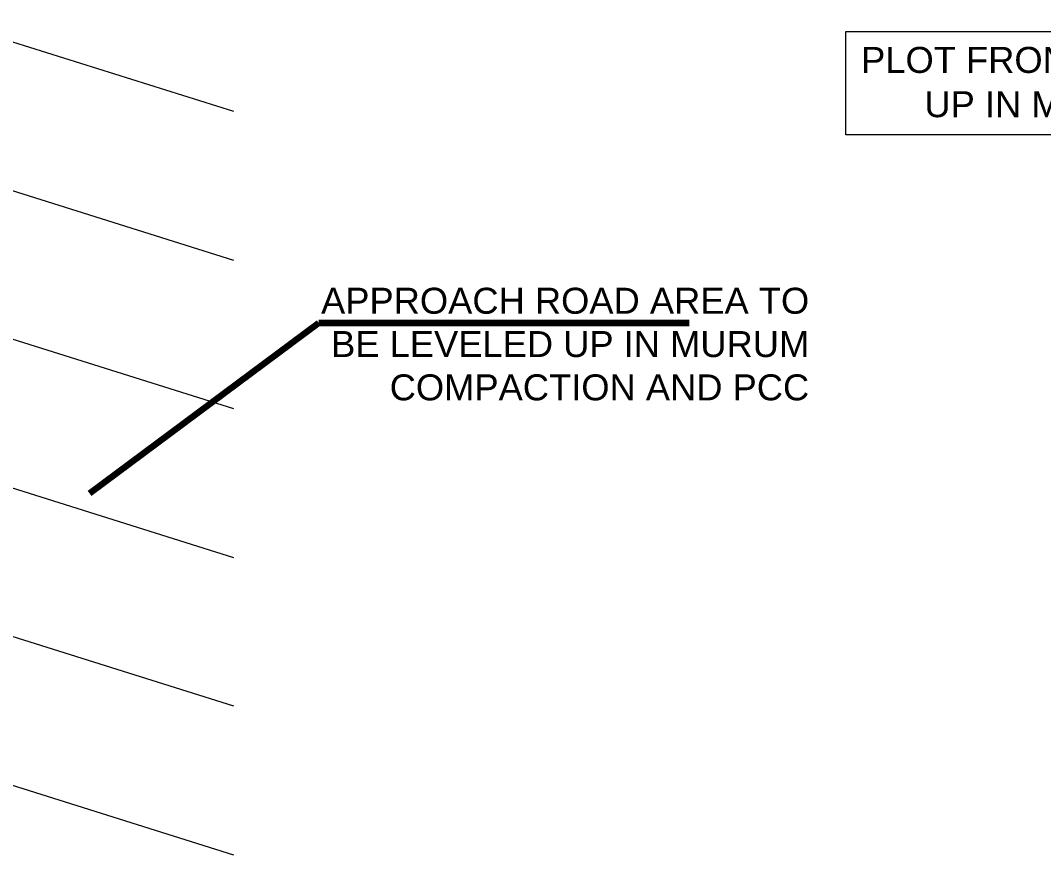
# Model space of a CAD drawing. Header units: inches. Extents: x 6 to 183294, y -48183 to 78918.
# Drawn here: x 129369 to 141178, y 9494 to 19286 of the extents above; entities that cross this region are included whole.
import ezdxf

# ---------------------------------------------------------------- set-up
doc = ezdxf.new("R2010")
doc.units = ezdxf.units.IN
doc.header["$MEASUREMENT"] = 0
doc.layers.add('SDA_PLAN', color=8, linetype='Continuous', lineweight=0)
doc.layers.add('SDA_TEXT_SITE', color=8, linetype='Continuous', lineweight=0)
doc.styles.add('AR', font='arial.ttf')
doc.styles.get("Standard").update_dxf_attribs({"font": 'txt.shx'})
doc.dimstyles.new('SDA-50', dxfattribs={"dimtxt": 0.1, "dimasz": 0.05, "dimexe": 0.09, "dimexo": 0.009, "dimgap": 0, "dimtad": 0, "dimzin": 0, "dimdsep": 46, "dimtxsty": 'Standard', "dimblk": 'ARCHTICK', "dimcen": 0.1, "dimclrd": 27, "dimclre": 27, "dimclrt": 21, "dimadec": 0, "dimazin": 0, "dimtfac": 1, "dimtofl": 0, "dimtmove": 1, "dimatfit": 3, "dimfxl": 0, "dimtolj": 1, "dimtzin": 0, "dimlwd": -1, "dimlwe": -1, "dimarcsym": 0})

# ---------------------------------------------------------------- blocks, each defined once
blk = doc.blocks.new('_ArchTick')
at = {"color": 0, "const_width": 0.15}
blk.add_lwpolyline([(-0.5, -0.5), (0.5, 0.5)], dxfattribs=at)

msp = doc.modelspace()

# ---------------------------------------------------------------- linework, layer by layer
at = {"layer": 'SDA_PLAN'}
for points, elevation in [([(118504.645, 18078.339), (125151.626, 20336.91), (131826.626, 18238.375)], -987180.873), ([(118504.645, 16358.857), (125151.626, 18617.429), (131826.626, 16518.893)], -987180.873), ([(118504.645, 14645.723), (125151.626, 16904.294), (131826.626, 14805.758)], -888450.873), ([(118504.645, 12926.241), (125151.626, 15184.813), (131826.626, 13086.277)], -888450.873), ([(118504.645, 11213.106), (125151.626, 13471.678), (131826.626, 11373.142)], -789720.873), ([(118504.645, 9493.625), (125151.626, 11752.197), (131826.626, 9653.661)], -789720.873)]:
    msp.add_lwpolyline(points, dxfattribs=dict(at, elevation=elevation))
at = {"layer": 'SDA_TEXT_SITE', "elevation": -394731.873}
msp.add_lwpolyline([(138895.835, 19156.993), (146819.705, 19156.993), (146819.705, 17965.982), (138895.835, 17965.982)], close=True, dxfattribs=at)

# ---------------------------------------------------------------- texts
at = {"layer": 'SDA_TEXT_SITE', "style": 'AR'}
msp.add_text('PLOT FRONT AREA TO BE LEVELED ', height=300, dxfattribs=at).set_placement((139072.247, 18680.057, -502106.236))
at = {"layer": 'SDA_TEXT_SITE', "char_height": 300, "style": 'AR'}
for s, insert, width, attachment_point in [('UP IN MURUM COMPACTION', (139802.991, 18468.886, -392542.873), 6757.67477, 1), ('APPROACH ROAD AREA TO BE LEVELED UP IN MURUM COMPACTION AND PCC  ', (138473.272, 16199.616, -394731.873), 5931.40881, 3)]:
    msp.add_mtext(s, dxfattribs=dict(at, insert=insert, width=width, attachment_point=attachment_point))

# ---------------------------------------------------------------- leaders
at = {"layer": 'SDA_TEXT_SITE'}
msp.add_leader([(130169.563, 13827.316, -493530.873), (132814.094, 15795.733, -493530.873), (137089.248, 15795.733, -493530.873)], dimstyle='SDA-50', override={"dimscale": 1, "dimtxt": 0.1, "dimasz": 0.05, "dimgap": 0, "dimtad": 0, "dimzin": 1, "dimtxsty": 'Standard', "dimclrd": 256, "dimlwd": 65535}, dxfattribs=at)

doc.saveas('drawing.dxf')
